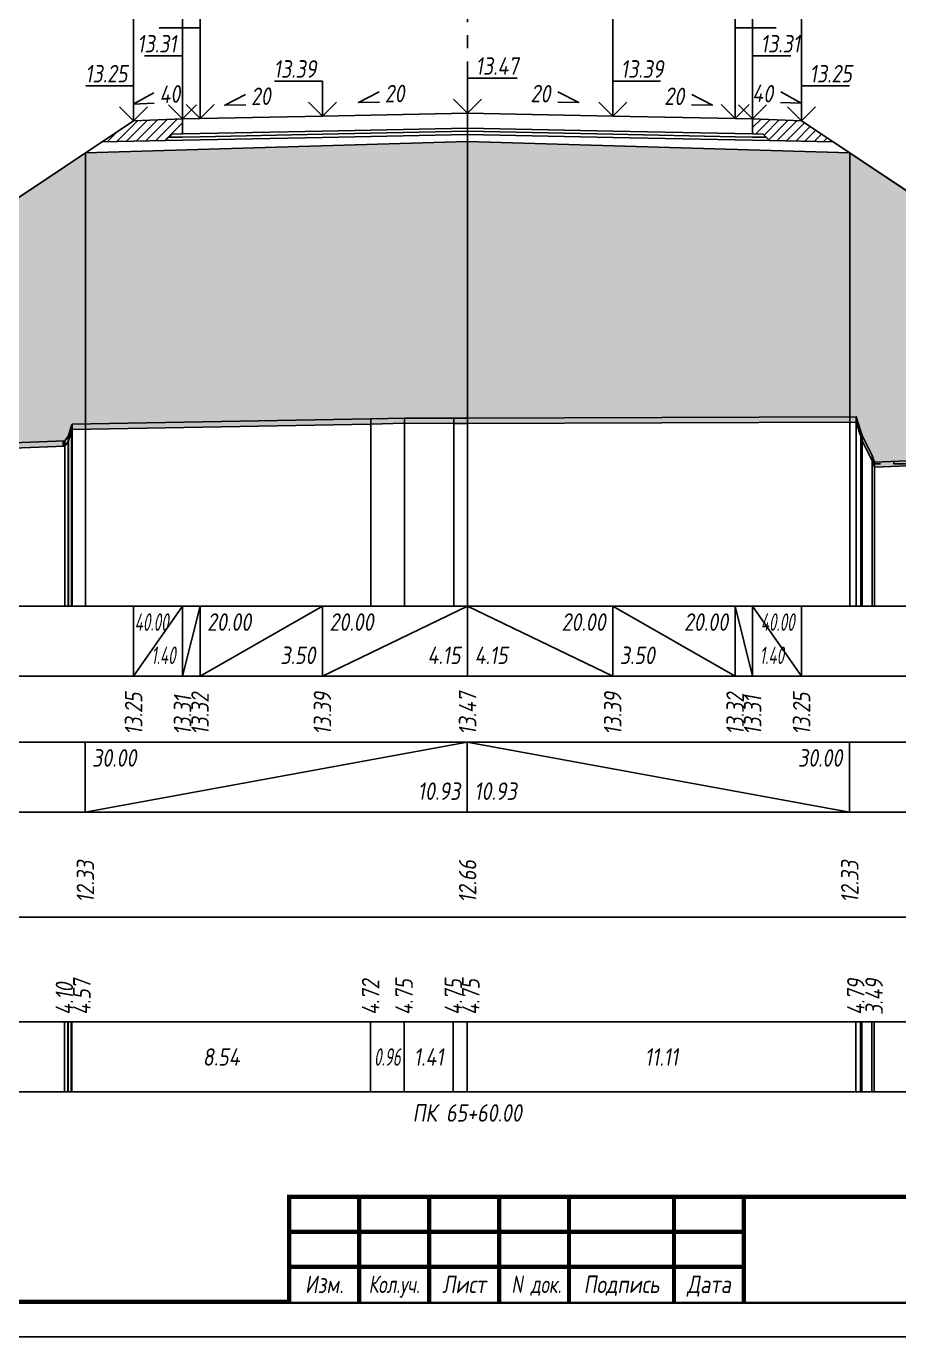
# Model space of a CAD drawing. Extents: x -717 to 1451, y -133302 to 233.
# Drawn here: x 162.3 to 287.1, y -103216.4 to -103029.1 of the extents above; entities that cross this region are included whole.
import ezdxf
from ezdxf.enums import TextEntityAlignment as Align

# ---------------------------------------------------------------- set-up
doc = ezdxf.new("R2010")
doc.units = 0
doc.linetypes.add('осевая2', pattern=[1.125, 0.75, -0.125, 0.125, -0.125])
for name, color, linetype in [('Зарамочное оформление', 7, 'Continuous'), ('Код_510', 7, 'Continuous'), ('Код_514', 1, 'Continuous'), ('Код_516', 1, 'Continuous'), ('Контур_0', 7, 'Continuous'), ('Контур_2521', 7, 'Continuous'), ('Контур_2564', 7, 'Continuous'), ('Контур_2660', 7, 'Continuous'), ('Контур_2665', 7, 'Continuous'), ('Контур_400', 7, 'Continuous'), ('Контур_508', 7, 'Continuous'), ('Контур_512', 7, 'Continuous'), ('Контур_513', 7, 'Continuous'), ('Контур_818', 7, 'Continuous'), ('Красный поперечник', 1, 'Continuous'), ('Объём_2501', 7, 'Continuous'), ('Объём_2564', 7, 'Continuous'), ('Объём_2660', 7, 'Continuous'), ('Объём_2661', 7, 'Continuous'), ('Объём_2665', 7, 'Continuous'), ('Объём_2666', 7, 'Continuous'), ('Ось', 1, 'осевая2'), ('Откосы', 7, 'Continuous'), ('Отметки покрытия', 7, 'Continuous'), ('Подписи поперечников', 7, 'Continuous'), ('Таблица', 7, 'Continuous'), ('Уклоны проезжей части', 7, 'Continuous'), ('Черный поперечник', 3, 'Continuous')]:
    doc.layers.add(name, color=color, linetype=linetype)
for name, color, linetype, true_color in [('Контур_2540', 2, 'Continuous', 0xffff00), ('Контур_2560', 2, 'Continuous', 0xffff00), ('Контур_2561', 7, 'Continuous', 0xff8040), ('Контур_2562', 3, 'Continuous', 0x00ff00), ('Контур_2563', 7, 'Continuous', 0xff8000), ('Контур_2570', 7, 'Continuous', 0x80ff00), ('Контур_2736', 4, 'Continuous', 0x00ffff), ('Контур_402', 7, 'Continuous', 0xff6464), ('Контур_703', 4, 'Continuous', 0x00ffff), ('Объём_2500', 7, 'Continuous', 0xc0c0c0), ('Объём_2520', 7, 'Continuous', 0x80ffff), ('Объём_2540', 2, 'Continuous', 0xffff00), ('Объём_2560', 2, 'Continuous', 0xffff00), ('Объём_2561', 7, 'Continuous', 0xff8040), ('Объём_2562', 3, 'Continuous', 0x00ff00), ('Объём_2563', 7, 'Continuous', 0xff8000), ('Объём_2570', 7, 'Continuous', 0x80ff00), ('Объём_2580', 3, 'Continuous', 0x00ff00), ('Объём_2600', 7, 'Continuous', 0x808000)]:
    doc.layers.add(name, color=color, linetype=linetype, true_color=true_color)
doc.styles.get("Standard").update_dxf_attribs({"font": 'txt', "height": 2.5})
doc.styles.add('М', font='romand.shx', dxfattribs={"width": 0.8, "oblique": 10, "height": 2.5})
doc.dimstyles.new('ISO-25', dxfattribs={"dimtxt": 2.5, "dimasz": 2.5, "dimexe": 1.25, "dimexo": 0.625, "dimtad": 1, "dimtxsty": 'Standard', "dimcen": 2.5, "dimadec": 0, "dimazin": 0, "dimtfac": 1, "dimtmove": 0, "dimatfit": 3, "dimfxl": 1, "dimarcsym": 0})
pattern_1 = [(0, (0, 0), (0, 6.985), [5.08, -1.905]), (90, (0, 0), (-6.985, 4e-16), [5.08, -1.905])]

# ---------------------------------------------------------------- blocks, each defined once
blk = doc.blocks.new('_Oblique')
at = {"color": 0, "linetype": 'ByBlock', "lineweight": -2}
blk.add_line((-0.5, -0.5), (0.5, 0.5), dxfattribs=at)
blk = doc.blocks.new('*D2082')
at = {"color": 0, "lineweight": -2, "transparency": 16777216}
for p, q in [((266.2, -103041.75), (266.2, -103017.31)), ((266.2, -103018.56), (273.2, -103018.56)), ((273.2, -103042.03), (273.2, -103017.31)), ((273.2, -103018.56), (283.09, -103018.56))]:
    blk.add_line(p, q, dxfattribs=at)
at = {"layer": 'Defpoints', "color": 0, "transparency": 16777216}
for p in [(273.2, -103018.56), (266.2, -103042.37), (273.2, -103042.65)]:
    blk.add_point(p, dxfattribs=at)
at = {"color": 0, "lineweight": -2, "transparency": 16777216, "rotation": 180}
blk.add_blockref('_Oblique', (266.2, -103018.56), dxfattribs=at)
at = {"color": 0, "lineweight": -2, "transparency": 16777216}
blk.add_blockref('_Oblique', (273.2, -103018.56), dxfattribs=at)
at = {"color": 0, "transparency": 16777216, "insert": (279.55, -103016.44), "char_height": 2.5, "width": 8.75, "attachment_point": 5, "style": 'М'}
blk.add_mtext('1,40', dxfattribs=at)
blk = doc.blocks.new('*D2083')
at = {"color": 0, "lineweight": -2, "transparency": 16777216}
for p, q in [((177.7, -103018.56), (168.31, -103018.56)), ((177.7, -103042.03), (177.7, -103017.31)), ((184.7, -103018.56), (177.7, -103018.56)), ((184.7, -103041.75), (184.7, -103017.31))]:
    blk.add_line(p, q, dxfattribs=at)
at = {"layer": 'Defpoints', "color": 0, "transparency": 16777216}
for p in [(184.7, -103018.56), (177.7, -103042.65), (184.7, -103042.37)]:
    blk.add_point(p, dxfattribs=at)
at = {"color": 0, "lineweight": -2, "transparency": 16777216, "rotation": 180}
blk.add_blockref('_Oblique', (177.7, -103018.56), dxfattribs=at)
at = {"color": 0, "lineweight": -2, "transparency": 16777216}
blk.add_blockref('_Oblique', (184.7, -103018.56), dxfattribs=at)
at = {"color": 0, "transparency": 16777216, "insert": (171.85, -103016.44), "char_height": 2.5, "width": 8.75, "attachment_point": 5, "style": 'М'}
blk.add_mtext('1,40', dxfattribs=at)
blk = doc.blocks.new('*D2084')
at = {"color": 0, "lineweight": -2, "transparency": 16777216}
for p, q in [((263.7, -103018.56), (252.49, -103018.56)), ((263.7, -103041.7), (263.7, -103017.31)), ((266.2, -103018.56), (263.7, -103018.56)), ((266.2, -103041.75), (266.2, -103017.31))]:
    blk.add_line(p, q, dxfattribs=at)
at = {"layer": 'Defpoints', "color": 0, "transparency": 16777216}
for p in [(266.2, -103018.56), (263.7, -103042.32), (266.2, -103042.37)]:
    blk.add_point(p, dxfattribs=at)
at = {"color": 0, "lineweight": -2, "transparency": 16777216, "rotation": 180}
blk.add_blockref('_Oblique', (263.7, -103018.56), dxfattribs=at)
at = {"color": 0, "lineweight": -2, "transparency": 16777216}
blk.add_blockref('_Oblique', (266.2, -103018.56), dxfattribs=at)
at = {"color": 0, "transparency": 16777216, "insert": (256.25, -103016.44), "char_height": 2.5, "width": 9.1667, "attachment_point": 5, "style": 'М'}
blk.add_mtext('0,50', dxfattribs=at)
blk = doc.blocks.new('*D2085')
at = {"color": 0, "lineweight": -2, "transparency": 16777216}
for p, q in [((184.7, -103041.75), (184.7, -103017.31)), ((184.7, -103018.56), (187.2, -103018.56)), ((187.2, -103041.7), (187.2, -103017.31)), ((187.2, -103018.56), (197.43, -103018.56))]:
    blk.add_line(p, q, dxfattribs=at)
at = {"layer": 'Defpoints', "color": 0, "transparency": 16777216}
for p in [(187.2, -103018.56), (184.7, -103042.37), (187.2, -103042.32)]:
    blk.add_point(p, dxfattribs=at)
at = {"color": 0, "lineweight": -2, "transparency": 16777216, "rotation": 180}
blk.add_blockref('_Oblique', (184.7, -103018.56), dxfattribs=at)
at = {"color": 0, "lineweight": -2, "transparency": 16777216}
blk.add_blockref('_Oblique', (187.2, -103018.56), dxfattribs=at)
at = {"color": 0, "transparency": 16777216, "insert": (193.66, -103016.44), "char_height": 2.5, "width": 9.1667, "attachment_point": 5, "style": 'М'}
blk.add_mtext('0,50', dxfattribs=at)
blk = doc.blocks.new('*D2086')
at = {"color": 0, "lineweight": -2, "transparency": 16777216}
for p, q in [((246.2, -103041.35), (246.2, -103013.31)), ((263.7, -103041.7), (263.7, -103013.31)), ((263.7, -103014.56), (246.2, -103014.56))]:
    blk.add_line(p, q, dxfattribs=at)
at = {"layer": 'Defpoints', "color": 0, "transparency": 16777216}
for p in [(246.2, -103014.56), (246.2, -103041.97), (263.7, -103042.32)]:
    blk.add_point(p, dxfattribs=at)
at = {"color": 0, "lineweight": -2, "transparency": 16777216, "rotation": 180}
blk.add_blockref('_Oblique', (246.2, -103014.56), dxfattribs=at)
at = {"color": 0, "lineweight": -2, "transparency": 16777216}
blk.add_blockref('_Oblique', (263.7, -103014.56), dxfattribs=at)
at = {"color": 0, "transparency": 16777216, "insert": (254.95, -103012.44), "char_height": 2.5, "width": 9.5833, "attachment_point": 5, "style": 'М'}
blk.add_mtext('3,50', dxfattribs=at)
blk = doc.blocks.new('*D2087')
at = {"color": 0, "lineweight": -2, "transparency": 16777216}
for p, q in [((263.7, -103041.7), (263.7, -103013.31)), ((273.2, -103042.03), (273.2, -103013.31)), ((273.2, -103014.56), (263.7, -103014.56))]:
    blk.add_line(p, q, dxfattribs=at)
at = {"layer": 'Defpoints', "color": 0, "transparency": 16777216}
for p in [(263.7, -103014.56), (263.7, -103042.32), (273.2, -103042.65)]:
    blk.add_point(p, dxfattribs=at)
at = {"color": 0, "lineweight": -2, "transparency": 16777216, "rotation": 180}
blk.add_blockref('_Oblique', (263.7, -103014.56), dxfattribs=at)
at = {"color": 0, "lineweight": -2, "transparency": 16777216}
blk.add_blockref('_Oblique', (273.2, -103014.56), dxfattribs=at)
at = {"color": 0, "transparency": 16777216, "insert": (268.45, -103012.44), "char_height": 2.5, "width": 8.75, "attachment_point": 5, "style": 'М'}
blk.add_mtext('1,90', dxfattribs=at)
blk = doc.blocks.new('*D2088')
at = {"color": 0, "lineweight": -2, "transparency": 16777216}
for p, q in [((177.7, -103042.03), (177.7, -103013.31)), ((187.2, -103041.7), (187.2, -103013.31)), ((177.7, -103014.56), (187.2, -103014.56))]:
    blk.add_line(p, q, dxfattribs=at)
at = {"layer": 'Defpoints', "color": 0, "transparency": 16777216}
for p in [(187.2, -103014.56), (177.7, -103042.65), (187.2, -103042.32)]:
    blk.add_point(p, dxfattribs=at)
at = {"color": 0, "lineweight": -2, "transparency": 16777216, "rotation": 180}
blk.add_blockref('_Oblique', (177.7, -103014.56), dxfattribs=at)
at = {"color": 0, "lineweight": -2, "transparency": 16777216}
blk.add_blockref('_Oblique', (187.2, -103014.56), dxfattribs=at)
at = {"color": 0, "transparency": 16777216, "insert": (182.45, -103012.44), "char_height": 2.5, "width": 8.75, "attachment_point": 5, "style": 'М'}
blk.add_mtext('1,90', dxfattribs=at)
blk = doc.blocks.new('*D2089')
at = {"color": 0, "lineweight": -2, "transparency": 16777216}
for p, q in [((177.7, -103042.03), (177.7, -103005.31)), ((273.2, -103042.03), (273.2, -103005.31)), ((177.7, -103006.56), (273.2, -103006.56))]:
    blk.add_line(p, q, dxfattribs=at)
at = {"layer": 'Defpoints', "color": 0, "transparency": 16777216}
for p in [(273.2, -103006.56), (177.7, -103042.65), (273.2, -103042.65)]:
    blk.add_point(p, dxfattribs=at)
at = {"color": 0, "lineweight": -2, "transparency": 16777216, "rotation": 180}
blk.add_blockref('_Oblique', (177.7, -103006.56), dxfattribs=at)
at = {"color": 0, "lineweight": -2, "transparency": 16777216}
blk.add_blockref('_Oblique', (273.2, -103006.56), dxfattribs=at)
at = {"color": 0, "transparency": 16777216, "insert": (225.45, -103004.44), "char_height": 2.5, "width": 10.4167, "attachment_point": 5, "style": 'М'}
blk.add_mtext('19,10', dxfattribs=at)
blk = doc.blocks.new('Штамп')
at = {"linetype": 'Continuous'}
blk.add_wipeout([(199.95, -411.25), (384.95, -411.25), (384.95, -426.25), (199.95, -426.25)], dxfattribs=at).dxf.layer = 'Зарамочное оформление'
at = {"layer": 'Зарамочное оформление', "linetype": 'Continuous', "lineweight": -3, "const_width": 0.6, "flags": 128}
for points in [[(199.95, -426.25), (199.95, -411.25), (384.95, -411.25)], [(209.95, -411.25), (209.95, -426.25)], [(219.95, -411.25), (219.95, -426.25)], [(229.95, -411.25), (229.95, -426.25)], [(239.95, -411.25), (239.95, -426.25)], [(254.95, -411.25), (254.95, -426.25)], [(264.95, -411.25), (264.95, -426.25)], [(374.95, -411.25), (374.95, -426.25)], [(199.95, -416.25), (264.95, -416.25)], [(374.95, -418.25), (384.95, -418.25)], [(199.95, -421.25), (264.95, -421.25)]]:
    blk.add_lwpolyline(points, dxfattribs=at)
at = {"linetype": 'Continuous', "insert": (319.95, -419.17), "char_height": 5, "width": 110, "attachment_point": 5, "style": 'М'}
blk.add_mtext('{\\Q10;\\W0.8;43/23-Р-ЗП2-1}', dxfattribs=at)
at = {"layer": 'Зарамочное оформление', "linetype": 'Continuous', "style": 'М', "oblique": 10}
for s, width, p in [('Лист', 0.8, (379.95, -414.66)), ('Изм.', 0.8, (204.95, -423.75)), ('Кол.уч.', 0.7, (214.95, -423.75)), ('Лист', 0.8, (224.95, -423.75)), ('N док.', 0.7, (235.28, -423.75)), ('Подпись', 0.8, (247.45, -423.75)), ('Дата', 0.8, (259.95, -423.75))]:
    blk.add_text(s, height=2.5, dxfattribs=dict(at, width=width)).set_placement(p, align=Align.MIDDLE_CENTER)
blk = doc.blocks.new('шифр')
blk.add_blockref('Штамп', (0, -102845))

msp = doc.modelspace()

# ---------------------------------------------------------------- hatches: boundary and pattern name
at = {"transparency": 33554681}
h = msp.add_hatch(dxfattribs=at)
h.set_pattern_fill('ANGLE', color=256)
h.set_pattern_definition(pattern_1)
h.paths.add_polyline_path([(225.448, -103085.846), (223.46, -103085.852), (216.42, -103085.835), (211.637, -103085.967), (168.922, -103086.723), (168.833, -103086.912), (168.387, -103088.34), (168.333, -103088.442), (167.856, -103089.115), (118.676, -103091.016), (111.265, -103091.569), (105, -103091.806), (105, -103091.056), (111.265, -103090.819), (118.676, -103090.266), (167.856, -103088.365), (168.333, -103087.692), (168.387, -103087.59), (168.833, -103086.162), (168.922, -103085.973), (211.637, -103085.217), (216.42, -103085.085), (223.46, -103085.102), (225.448, -103085.096)])
h = msp.add_hatch(dxfattribs=at)
h.set_pattern_fill('ANGLE', color=256)
h.set_pattern_definition(pattern_1)
h.paths.add_polyline_path([(343.318, -103090.087), (333.03, -103090.083), (316.221, -103090.785), (283.624, -103092.124), (283.283, -103091.195), (281.844, -103088.34), (281.675, -103087.741), (281.009, -103085.66), (225.448, -103085.846), (225.448, -103085.096), (281.009, -103084.91), (281.675, -103086.991), (281.844, -103087.59), (283.283, -103090.445), (283.624, -103091.374), (316.221, -103090.035), (333.03, -103089.333), (343.318, -103089.337)])
at = {"layer": 'Объём_2563'}
h = msp.add_hatch(dxfattribs=at)
h.set_pattern_fill('ANSI31', color=256, scale=0.3)
h.paths.add_polyline_path([(183.198, -103044.49), (184.698, -103044.46), (184.698, -103042.31), (177.698, -103042.59), (173.198, -103045.59), (182.28, -103045.409)])
h = msp.add_hatch(dxfattribs=at)
h.set_pattern_fill('ANSI31', color=256, scale=0.3)
h.paths.add_polyline_path([(267.698, -103044.49), (268.616, -103045.409), (277.698, -103045.59), (273.198, -103042.59), (266.198, -103042.31), (266.198, -103044.46)])
at = {"layer": 'Объём_2600'}
h = msp.add_hatch(dxfattribs=at)
h.set_pattern_fill('HONEY', color=5, scale=0.3)
h.paths.add_polyline_path([(167.856, -103089.115), (118.676, -103091.016), (111.265, -103091.569), (105, -103091.806), (105, -103091.056), (170.807, -103047.185), (225.448, -103045.545), (225.448, -103085.846), (223.46, -103085.852), (216.42, -103085.835), (211.637, -103085.967), (168.922, -103086.723), (168.833, -103086.912), (168.387, -103088.34), (168.333, -103088.442)])
h = msp.add_hatch(dxfattribs=at)
h.set_pattern_fill('HONEY', color=5, scale=0.3)
h.paths.add_polyline_path([(283.283, -103091.195), (281.844, -103088.34), (281.675, -103087.741), (281.009, -103085.66), (225.448, -103085.846), (225.448, -103045.545), (280.089, -103047.185), (343.318, -103089.337), (343.318, -103090.087), (333.03, -103090.083), (316.221, -103090.785), (283.624, -103092.124)])

# ---------------------------------------------------------------- linework, layer by layer
at = {"flags": 128}
msp.add_lwpolyline([(-30.054, -103216.421), (389.946, -103216.421), (389.946, -102919.421), (-30.054, -102919.421)], close=True, dxfattribs=at)
at = {"const_width": 0.6, "flags": 128}
msp.add_lwpolyline([(-10.054, -103211.421), (384.946, -103211.421), (384.946, -102924.421), (-10.054, -102924.421)], close=True, dxfattribs=at)
at = {"layer": 'Код_510'}
for p, q in [((167.802, -103181.421), (167.802, -103171.421)), ((168.279, -103181.421), (168.279, -103171.421)), ((168.333, -103181.421), (168.333, -103171.421)), ((168.778, -103181.421), (168.778, -103171.421)), ((168.867, -103181.421), (168.867, -103171.421)), ((211.583, -103181.421), (211.583, -103171.421)), ((216.366, -103181.421), (216.366, -103171.421)), ((223.406, -103181.421), (223.406, -103171.421)), ((225.394, -103181.421), (225.394, -103171.421)), ((280.955, -103181.421), (280.955, -103171.421)), ((281.621, -103181.421), (281.621, -103171.421)), ((281.79, -103181.421), (281.79, -103171.421)), ((283.228, -103181.421), (283.228, -103171.421)), ((283.57, -103181.421), (283.57, -103171.421))]:
    msp.add_line(p, q, dxfattribs=at)
at = {"layer": 'Код_514'}
for p, q in [((177.698, -103122), (177.698, -103112)), ((177.698, -103122), (184.698, -103112)), ((184.698, -103122), (184.698, -103112)), ((184.698, -103122), (187.198, -103112)), ((187.198, -103122), (187.198, -103112)), ((187.198, -103122), (204.698, -103112)), ((204.698, -103122), (204.698, -103112)), ((204.698, -103122), (225.448, -103112)), ((225.448, -103122), (225.448, -103112)), ((225.448, -103112), (246.198, -103122)), ((246.198, -103122), (246.198, -103112)), ((246.198, -103112), (263.698, -103122)), ((263.698, -103122), (263.698, -103112)), ((263.698, -103112), (266.198, -103122)), ((266.198, -103122), (266.198, -103112)), ((266.198, -103112), (273.198, -103122)), ((273.198, -103122), (273.198, -103112))]:
    msp.add_line(p, q, dxfattribs=at)
at = {"layer": 'Код_516'}
for p, q in [((170.752, -103141.421), (170.752, -103131.421)), ((170.752, -103141.421), (225.394, -103131.421)), ((225.394, -103141.421), (225.394, -103131.421)), ((225.394, -103131.421), (280.035, -103141.421)), ((280.035, -103141.421), (280.035, -103131.421))]:
    msp.add_line(p, q, dxfattribs=at)
at = {"layer": 'Контур_0', "flags": 128}
for points in [[(177.698, -103042.59), (105, -103091.056), (105, -103091.056), (105, -103091.056), (105, -103091.056), (105, -103091.056), (105, -103091.056), (105, -103091.056), (105, -103091.056), (105, -103091.056), (105, -103091.056), (105, -103091.056), (105, -103091.056), (105, -103091.056), (105, -103091.056), (105, -103091.056)], [(177.698, -103042.59), (105, -103091.056)], [(177.698, -103042.59), (177.698, -103042.59)], [(225.448, -103041.495), (204.698, -103041.91), (187.198, -103042.26), (187.198, -103042.26), (187.198, -103042.26), (187.198, -103042.26), (187.198, -103042.26), (184.698, -103042.31), (184.698, -103044.46), (187.198, -103044.41), (187.198, -103044.41), (187.198, -103044.41), (187.198, -103044.41), (187.198, -103044.41), (187.198, -103044.41), (204.698, -103044.06), (225.448, -103043.645), (225.448, -103041.495)], [(225.448, -103041.495), (246.198, -103041.91), (263.698, -103042.26), (263.698, -103042.26), (263.698, -103042.26), (263.698, -103042.26), (263.698, -103042.26), (263.698, -103042.26), (266.198, -103042.31), (266.198, -103044.46), (263.698, -103044.41), (263.698, -103044.41), (263.698, -103044.41), (263.698, -103044.41), (263.698, -103044.41), (263.698, -103044.41), (246.198, -103044.06), (225.448, -103043.645), (225.448, -103041.495)], [(273.198, -103042.59), (273.198, -103042.59)], [(273.198, -103042.59), (343.318, -103089.337), (343.318, -103089.337), (343.318, -103089.337), (343.318, -103089.337), (343.318, -103089.337), (343.318, -103089.337), (343.318, -103089.337), (343.318, -103089.337), (343.318, -103089.337), (343.318, -103089.337), (343.318, -103089.337), (343.318, -103089.337), (343.318, -103089.337), (343.318, -103089.337), (343.318, -103089.337)], [(273.198, -103042.59), (343.318, -103089.337)], [(173.198, -103045.59), (182.28, -103045.409), (183.198, -103044.49), (184.698, -103044.46)], [(225.448, -103043.645), (204.698, -103044.06), (187.198, -103044.41), (187.198, -103044.41), (187.198, -103044.41), (187.198, -103044.41), (187.198, -103044.41), (187.198, -103044.41), (184.698, -103044.46), (183.198, -103044.49), (182.28, -103045.409), (184.698, -103045.36), (187.198, -103045.31), (187.198, -103045.31), (187.198, -103045.31), (187.198, -103045.31), (187.198, -103045.31), (187.198, -103045.31), (204.698, -103044.96), (225.448, -103044.545), (225.448, -103043.645)], [(225.448, -103043.645), (246.198, -103044.06), (263.698, -103044.41), (263.698, -103044.41), (263.698, -103044.41), (263.698, -103044.41), (263.698, -103044.41), (263.698, -103044.41), (266.198, -103044.46), (267.698, -103044.49), (268.616, -103045.409), (266.198, -103045.36), (263.698, -103045.31), (263.698, -103045.31), (263.698, -103045.31), (263.698, -103045.31), (263.698, -103045.31), (263.698, -103045.31), (246.198, -103044.96), (225.448, -103044.545), (225.448, -103043.645)], [(266.198, -103044.46), (267.698, -103044.49), (268.616, -103045.409), (277.698, -103045.59)]]:
    msp.add_lwpolyline(points, dxfattribs=at)
at = {"layer": 'Контур_2521', "color": 250, "flags": 128}
for points in [[(225.448, -103044.095), (204.698, -103044.51), (187.198, -103044.86), (187.198, -103044.86), (187.198, -103044.86), (187.198, -103044.86), (187.198, -103044.86), (187.198, -103044.86), (184.698, -103044.91), (182.739, -103044.95)], [(225.448, -103044.095), (246.198, -103044.51), (263.698, -103044.86), (263.698, -103044.86), (263.698, -103044.86), (263.698, -103044.86), (263.698, -103044.86), (263.698, -103044.86), (266.198, -103044.91), (268.157, -103044.95)]]:
    msp.add_lwpolyline(points, dxfattribs=at)
at = {"layer": 'Контур_2540', "flags": 128}
for points in [[(204.698, -103044.96), (187.198, -103045.31), (184.698, -103045.36), (182.28, -103045.409), (173.198, -103045.59), (170.807, -103047.185), (225.448, -103045.545), (225.448, -103044.545), (204.698, -103044.96)], [(225.448, -103045.545), (280.089, -103047.185), (277.698, -103045.59), (268.616, -103045.409), (266.198, -103045.36), (263.698, -103045.31), (246.198, -103044.96), (225.448, -103044.545), (225.448, -103045.545)]]:
    msp.add_lwpolyline(points, dxfattribs=at)
at = {"layer": 'Контур_2560', "flags": 128}
for points in [[(177.698, -103042.59), (177.698, -103042.59), (177.698, -103042.59), (184.698, -103042.31)], [(266.198, -103042.31), (273.198, -103042.59), (273.198, -103042.59), (273.198, -103042.59)]]:
    msp.add_lwpolyline(points, dxfattribs=at)
at = {"layer": 'Контур_2561', "flags": 128}
for points in [[(184.698, -103042.31), (184.698, -103042.31), (177.698, -103042.59), (177.698, -103042.59), (184.698, -103042.31)], [(266.198, -103042.31), (266.198, -103042.31), (273.198, -103042.59), (273.198, -103042.59), (266.198, -103042.31)]]:
    msp.add_lwpolyline(points, dxfattribs=at)
at = {"layer": 'Контур_2562', "flags": 128}
for points in [[(177.698, -103042.59), (177.698, -103042.59), (177.698, -103042.59), (177.698, -103042.59), (177.698, -103042.59)], [(273.198, -103042.59), (273.198, -103042.59), (273.198, -103042.59), (273.198, -103042.59), (273.198, -103042.59)]]:
    msp.add_lwpolyline(points, dxfattribs=at)
at = {"layer": 'Контур_2563', "flags": 128}
for points in [[(183.198, -103044.49), (184.698, -103044.46), (184.698, -103042.31), (177.698, -103042.59), (173.198, -103045.59), (182.28, -103045.409), (183.198, -103044.49)], [(267.698, -103044.49), (268.616, -103045.409), (277.698, -103045.59), (273.198, -103042.59), (266.198, -103042.31), (266.198, -103044.46), (267.698, -103044.49)]]:
    msp.add_lwpolyline(points, dxfattribs=at)
at = {"layer": 'Контур_2564', "flags": 128}
for points in [[(177.698, -103042.59), (184.698, -103042.31)], [(266.198, -103042.31), (273.198, -103042.59)]]:
    msp.add_lwpolyline(points, dxfattribs=at)
at = {"layer": 'Контур_2570', "flags": 128}
msp.add_lwpolyline([(80, -103092.75), (111.265, -103091.569), (118.676, -103091.016), (167.856, -103089.115), (168.333, -103088.442), (168.387, -103088.34), (168.833, -103086.912), (168.922, -103086.723), (211.637, -103085.967), (216.42, -103085.835), (223.46, -103085.852), (225.448, -103085.846), (281.009, -103085.66), (281.675, -103087.741), (281.844, -103088.34), (283.283, -103091.195), (283.624, -103092.124), (316.221, -103090.785), (333.03, -103090.083), (348.255, -103090.089), (368.318, -103090.07)], dxfattribs=at)
at = {"layer": 'Контур_2660', "flags": 128}
for points in [[(170.807, -103047.185), (225.448, -103045.545)], [(225.448, -103045.545), (280.089, -103047.185)]]:
    msp.add_lwpolyline(points, dxfattribs=at)
at = {"layer": 'Контур_2665', "flags": 128}
for points in [[(177.698, -103042.59), (177.698, -103042.59)], [(273.198, -103042.59), (273.198, -103042.59)]]:
    msp.add_lwpolyline(points, dxfattribs=at)
at = {"layer": 'Контур_2736', "flags": 128}
for points in [[(177.698, -103042.59), (105, -103091.056)], [(273.198, -103042.59), (343.318, -103089.337)]]:
    msp.add_lwpolyline(points, dxfattribs=at)
at = {"layer": 'Контур_400', "flags": 128}
for points in [[(184.698, -103042.31), (187.198, -103042.26), (187.198, -103042.26), (187.198, -103042.26), (187.198, -103042.26), (187.198, -103042.26), (187.198, -103042.26), (204.698, -103041.91), (225.448, -103041.495)], [(225.448, -103041.495), (246.198, -103041.91), (263.698, -103042.26), (263.698, -103042.26), (263.698, -103042.26), (263.698, -103042.26), (263.698, -103042.26), (263.698, -103042.26), (266.198, -103042.31)]]:
    msp.add_lwpolyline(points, dxfattribs=at)
at = {"layer": 'Контур_402', "flags": 128}
msp.add_lwpolyline([(170.807, -103047.185), (225.448, -103045.545), (280.089, -103047.185)], dxfattribs=at)
at = {"layer": 'Контур_508', "flags": 128}
msp.add_lwpolyline([(105, -103091.056), (170.807, -103047.185), (225.448, -103045.545), (280.089, -103047.185), (343.318, -103089.337)], dxfattribs=at)
at = {"layer": 'Контур_512', "flags": 128}
msp.add_lwpolyline([(105, -103091.056), (170.807, -103047.185), (225.448, -103045.545), (280.089, -103047.185), (343.318, -103089.337)], dxfattribs=at)
at = {"layer": 'Контур_513', "flags": 128}
msp.add_lwpolyline([(105, -103091.056), (170.807, -103047.185), (225.448, -103045.545), (280.089, -103047.185), (343.318, -103089.337)], dxfattribs=at)
at = {"layer": 'Контур_703', "flags": 128}
for points in [[(177.698, -103042.59), (105, -103091.056)], [(273.198, -103042.59), (343.318, -103089.337)]]:
    msp.add_lwpolyline(points, dxfattribs=at)
at = {"layer": 'Контур_818', "flags": 128}
msp.add_lwpolyline([(105, -103091.806), (111.265, -103091.569), (118.676, -103091.016), (167.856, -103089.115), (168.333, -103088.442), (168.387, -103088.34), (168.833, -103086.912), (168.922, -103086.723), (211.637, -103085.967), (216.42, -103085.835), (223.46, -103085.852), (225.448, -103085.846), (281.009, -103085.66), (281.675, -103087.741), (281.844, -103088.34), (283.283, -103091.195), (283.624, -103092.124), (316.221, -103090.785), (333.03, -103090.083), (343.318, -103090.087)], dxfattribs=at)
at = {"layer": 'Красный поперечник'}
for p, q in [((105, -103091.056), (177.698, -103042.59)), ((177.698, -103042.59), (184.698, -103042.31)), ((184.698, -103042.31), (187.198, -103042.26)), ((187.198, -103042.26), (204.698, -103041.91)), ((204.698, -103041.91), (225.448, -103041.495)), ((225.448, -103041.495), (246.198, -103041.91)), ((246.198, -103041.91), (263.698, -103042.26)), ((263.698, -103042.26), (266.198, -103042.31)), ((266.198, -103042.31), (273.198, -103042.59)), ((273.198, -103042.59), (343.318, -103089.337)), ((225.448, -103045.545), (225.448, -103112)), ((170.807, -103047.185), (170.807, -103112)), ((280.089, -103047.185), (280.089, -103112))]:
    msp.add_line(p, q, dxfattribs=at)
at = {"layer": 'Объём_2500', "flags": 128}
for points in [[(225.448, -103041.495), (204.698, -103041.91), (187.198, -103042.26), (187.198, -103042.26), (187.198, -103042.26), (187.198, -103042.26), (187.198, -103042.26), (184.698, -103042.31), (184.698, -103044.46), (187.198, -103044.41), (187.198, -103044.41), (187.198, -103044.41), (187.198, -103044.41), (187.198, -103044.41), (187.198, -103044.41), (204.698, -103044.06), (225.448, -103043.645), (225.448, -103041.495)], [(225.448, -103041.495), (246.198, -103041.91), (263.698, -103042.26), (263.698, -103042.26), (263.698, -103042.26), (263.698, -103042.26), (263.698, -103042.26), (263.698, -103042.26), (266.198, -103042.31), (266.198, -103044.46), (263.698, -103044.41), (263.698, -103044.41), (263.698, -103044.41), (263.698, -103044.41), (263.698, -103044.41), (263.698, -103044.41), (246.198, -103044.06), (225.448, -103043.645), (225.448, -103041.495)]]:
    msp.add_lwpolyline(points, dxfattribs=at)
at = {"layer": 'Объём_2501', "flags": 128}
for points in [[(184.698, -103042.31), (187.198, -103042.26), (187.198, -103042.26), (187.198, -103042.26), (187.198, -103042.26), (187.198, -103042.26), (187.198, -103042.26), (204.698, -103041.91), (225.448, -103041.495)], [(225.448, -103041.495), (246.198, -103041.91), (263.698, -103042.26), (263.698, -103042.26), (263.698, -103042.26), (263.698, -103042.26), (263.698, -103042.26), (263.698, -103042.26), (266.198, -103042.31)]]:
    msp.add_lwpolyline(points, dxfattribs=at)
at = {"layer": 'Объём_2520', "color": 250, "flags": 128}
for points in [[(225.448, -103043.645), (204.698, -103044.06), (187.198, -103044.41), (187.198, -103044.41), (187.198, -103044.41), (187.198, -103044.41), (187.198, -103044.41), (187.198, -103044.41), (184.698, -103044.46), (183.198, -103044.49), (182.28, -103045.409), (184.698, -103045.36), (187.198, -103045.31), (187.198, -103045.31), (187.198, -103045.31), (187.198, -103045.31), (187.198, -103045.31), (187.198, -103045.31), (204.698, -103044.96), (225.448, -103044.545), (225.448, -103043.645)], [(225.448, -103043.645), (246.198, -103044.06), (263.698, -103044.41), (263.698, -103044.41), (263.698, -103044.41), (263.698, -103044.41), (263.698, -103044.41), (263.698, -103044.41), (266.198, -103044.46), (267.698, -103044.49), (268.616, -103045.409), (266.198, -103045.36), (263.698, -103045.31), (263.698, -103045.31), (263.698, -103045.31), (263.698, -103045.31), (263.698, -103045.31), (263.698, -103045.31), (246.198, -103044.96), (225.448, -103044.545), (225.448, -103043.645)]]:
    msp.add_lwpolyline(points, dxfattribs=at)
at = {"layer": 'Объём_2540', "flags": 128}
for points in [[(204.698, -103044.96), (187.198, -103045.31), (184.698, -103045.36), (182.28, -103045.409), (173.198, -103045.59), (170.807, -103047.185), (225.448, -103045.545), (225.448, -103044.545), (204.698, -103044.96)], [(225.448, -103045.545), (280.089, -103047.185), (277.698, -103045.59), (268.616, -103045.409), (266.198, -103045.36), (263.698, -103045.31), (246.198, -103044.96), (225.448, -103044.545), (225.448, -103045.545)]]:
    msp.add_lwpolyline(points, dxfattribs=at)
at = {"layer": 'Объём_2560', "flags": 128}
for points in [[(177.698, -103042.59), (177.698, -103042.59), (177.698, -103042.59), (184.698, -103042.31)], [(266.198, -103042.31), (273.198, -103042.59), (273.198, -103042.59), (273.198, -103042.59)]]:
    msp.add_lwpolyline(points, dxfattribs=at)
at = {"layer": 'Объём_2561', "flags": 128}
for points in [[(184.698, -103042.31), (184.698, -103042.31), (177.698, -103042.59), (177.698, -103042.59), (184.698, -103042.31)], [(266.198, -103042.31), (266.198, -103042.31), (273.198, -103042.59), (273.198, -103042.59), (266.198, -103042.31)]]:
    msp.add_lwpolyline(points, dxfattribs=at)
at = {"layer": 'Объём_2562', "flags": 128}
for points in [[(177.698, -103042.59), (177.698, -103042.59), (177.698, -103042.59), (177.698, -103042.59), (177.698, -103042.59)], [(273.198, -103042.59), (273.198, -103042.59), (273.198, -103042.59), (273.198, -103042.59), (273.198, -103042.59)]]:
    msp.add_lwpolyline(points, dxfattribs=at)
at = {"layer": 'Объём_2563', "color": 250, "flags": 128}
for points in [[(183.198, -103044.49), (184.698, -103044.46), (184.698, -103042.31), (177.698, -103042.59), (173.198, -103045.59), (182.28, -103045.409), (183.198, -103044.49)], [(267.698, -103044.49), (268.616, -103045.409), (277.698, -103045.59), (273.198, -103042.59), (266.198, -103042.31), (266.198, -103044.46), (267.698, -103044.49)]]:
    msp.add_lwpolyline(points, dxfattribs=at)
at = {"layer": 'Объём_2564', "flags": 128}
for points in [[(177.698, -103042.59), (184.698, -103042.31)], [(266.198, -103042.31), (273.198, -103042.59)]]:
    msp.add_lwpolyline(points, dxfattribs=at)
at = {"layer": 'Объём_2570', "flags": 128}
for points in [[(118.676, -103090.266), (167.856, -103088.365), (168.333, -103087.692), (168.387, -103087.59), (168.833, -103086.162), (168.922, -103085.973), (211.637, -103085.217), (216.42, -103085.085), (223.46, -103085.102), (225.448, -103085.096), (225.448, -103085.846), (225.448, -103085.846)], [(225.448, -103085.846), (223.46, -103085.852), (216.42, -103085.835), (211.637, -103085.967), (168.922, -103086.723), (168.833, -103086.912), (168.387, -103088.34), (168.333, -103088.442), (167.856, -103089.115), (118.676, -103091.016)], [(343.318, -103090.087), (333.03, -103090.083), (316.221, -103090.785), (283.624, -103092.124), (283.283, -103091.195), (281.844, -103088.34), (281.675, -103087.741), (281.009, -103085.66), (225.448, -103085.846), (225.448, -103085.096), (281.009, -103084.91), (281.675, -103086.991), (281.844, -103087.59), (283.283, -103090.445), (283.624, -103091.374), (316.221, -103090.035), (333.03, -103089.333), (343.318, -103089.337), (343.318, -103090.087), (343.318, -103090.087)]]:
    msp.add_lwpolyline(points, dxfattribs=at)
at = {"layer": 'Объём_2580', "flags": 128}
for points in [[(177.698, -103042.59), (177.698, -103042.59)], [(273.198, -103042.59), (273.198, -103042.59)]]:
    msp.add_lwpolyline(points, dxfattribs=at)
at = {"layer": 'Объём_2600', "color": 5, "flags": 128}
for points in [[(167.856, -103089.115), (118.676, -103091.016), (111.265, -103091.569), (105, -103091.806), (105, -103091.056), (170.807, -103047.185), (225.448, -103045.545), (225.448, -103085.846), (223.46, -103085.852), (216.42, -103085.835), (211.637, -103085.967), (168.922, -103086.723), (168.833, -103086.912), (168.387, -103088.34), (168.333, -103088.442), (167.856, -103089.115), (167.856, -103089.115)], [(283.283, -103091.195), (281.844, -103088.34), (281.675, -103087.741), (281.009, -103085.66), (225.448, -103085.846), (225.448, -103045.545), (280.089, -103047.185), (343.318, -103089.337), (343.318, -103090.087), (333.03, -103090.083), (316.221, -103090.785), (283.624, -103092.124), (283.283, -103091.195), (283.283, -103091.195)]]:
    msp.add_lwpolyline(points, dxfattribs=at)
at = {"layer": 'Объём_2660', "flags": 128}
for points in [[(170.807, -103047.185), (225.448, -103045.545)], [(225.448, -103045.545), (280.089, -103047.185)]]:
    msp.add_lwpolyline(points, dxfattribs=at)
at = {"layer": 'Объём_2661', "flags": 128}
for points in [[(177.698, -103042.59), (105, -103091.056)], [(273.198, -103042.59), (343.318, -103089.337)]]:
    msp.add_lwpolyline(points, dxfattribs=at)
at = {"layer": 'Объём_2665', "flags": 128}
for points in [[(177.698, -103042.59), (177.698, -103042.59)], [(273.198, -103042.59), (273.198, -103042.59)]]:
    msp.add_lwpolyline(points, dxfattribs=at)
at = {"layer": 'Объём_2666', "flags": 128}
for points in [[(177.698, -103042.59), (105, -103091.056)], [(273.198, -103042.59), (343.318, -103089.337)]]:
    msp.add_lwpolyline(points, dxfattribs=at)
at = {"layer": 'Ось', "ltscale": 15}
msp.add_line((225.448, -103095.971), (225.448, -103000.466), dxfattribs=at)
at = {"layer": 'Откосы', "color": 1, "flags": 128}
for points in [[(180.652, -103040.072), (177.654, -103040.192), (180.592, -103038.573)], [(193.722, -103040.319), (190.723, -103040.379), (193.692, -103038.819)], [(212.847, -103039.936), (209.848, -103039.996), (212.817, -103038.436)], [(238.336, -103039.936), (241.336, -103039.996), (238.366, -103038.436)], [(257.461, -103040.319), (260.461, -103040.379), (257.491, -103038.819)], [(270.163, -103039.958), (273.16, -103040.078), (270.223, -103038.459)]]:
    msp.add_lwpolyline(points, dxfattribs=at)
at = {"layer": 'Отметки покрытия', "color": 1}
for p, q in [((187.198, -103029.31), (181.348, -103029.31)), ((187.198, -103042.26), (187.198, -103029.31)), ((263.698, -103042.26), (263.698, -103029.31)), ((263.698, -103029.31), (269.548, -103029.31)), ((184.698, -103033.31), (179.248, -103033.31)), ((184.698, -103042.31), (184.698, -103033.31)), ((266.198, -103042.31), (266.198, -103033.31)), ((266.198, -103033.31), (271.648, -103033.31)), ((177.698, -103037.59), (170.848, -103037.59)), ((177.698, -103042.59), (177.698, -103037.59)), ((204.698, -103036.91), (197.848, -103036.91)), ((204.698, -103041.91), (204.698, -103036.91)), ((225.448, -103041.495), (225.448, -103036.495)), ((225.448, -103036.495), (232.548, -103036.495)), ((246.198, -103041.91), (246.198, -103036.91)), ((246.198, -103036.91), (253.048, -103036.91)), ((273.198, -103042.59), (273.198, -103037.59)), ((273.198, -103037.59), (280.048, -103037.59)), ((225.448, -103041.495), (223.448, -103039.495)), ((225.448, -103041.495), (227.448, -103039.495)), ((177.698, -103042.59), (175.698, -103040.59)), ((177.698, -103042.59), (179.698, -103040.59)), ((184.698, -103042.31), (182.698, -103040.31)), ((184.698, -103042.31), (186.698, -103040.31)), ((187.198, -103042.26), (185.198, -103040.26)), ((187.198, -103042.26), (189.198, -103040.26)), ((204.698, -103041.91), (202.698, -103039.91)), ((204.698, -103041.91), (206.698, -103039.91)), ((246.198, -103041.91), (244.198, -103039.91)), ((246.198, -103041.91), (248.198, -103039.91)), ((263.698, -103042.26), (261.698, -103040.26)), ((263.698, -103042.26), (265.698, -103040.26)), ((266.198, -103042.31), (264.198, -103040.31)), ((266.198, -103042.31), (268.198, -103040.31)), ((273.198, -103042.59), (271.198, -103040.59)), ((273.198, -103042.59), (275.198, -103040.59))]:
    msp.add_line(p, q, dxfattribs=at)
at = {"layer": 'Таблица'}
for p, q in [((80, -103112), (368.318, -103112)), ((80, -103122), (368.318, -103122)), ((80, -103131.421), (368.318, -103131.421)), ((79.946, -103141.421), (368.264, -103141.421)), ((79.946, -103156.421), (368.264, -103156.421)), ((79.946, -103171.421), (368.264, -103171.421)), ((79.946, -103181.421), (368.264, -103181.421))]:
    msp.add_line(p, q, dxfattribs=at)
at = {"layer": 'Черный поперечник', "color": 7}
for p, q in [((168.833, -103086.162), (168.833, -103112)), ((168.922, -103085.973), (168.922, -103112)), ((211.637, -103085.217), (211.637, -103112)), ((216.42, -103085.085), (216.42, -103112)), ((223.46, -103085.102), (223.46, -103112)), ((225.448, -103085.096), (225.448, -103112)), ((281.009, -103084.91), (281.009, -103112)), ((168.333, -103087.692), (168.333, -103112)), ((168.387, -103087.59), (168.387, -103112)), ((281.675, -103086.991), (281.675, -103112)), ((281.844, -103087.59), (281.844, -103112)), ((167.856, -103088.365), (167.856, -103112)), ((283.283, -103090.445), (283.283, -103112)), ((283.624, -103091.374), (283.624, -103112))]:
    msp.add_line(p, q, dxfattribs=at)
at = {"layer": 'Черный поперечник', "flags": 128}
msp.add_lwpolyline([(80, -103092), (111.265, -103090.819), (118.676, -103090.266), (167.856, -103088.365), (168.333, -103087.692), (168.387, -103087.59), (168.833, -103086.162), (168.922, -103085.973), (211.637, -103085.217), (216.42, -103085.085), (223.46, -103085.102), (225.448, -103085.096), (281.009, -103084.91), (281.675, -103086.991), (281.844, -103087.59), (283.283, -103090.445), (283.624, -103091.374), (316.221, -103090.035), (333.03, -103089.333), (348.255, -103089.339), (368.318, -103089.32)], dxfattribs=at)

# ---------------------------------------------------------------- texts
at = {"layer": 'Код_510', "style": 'М', "oblique": 10, "width": 0.8}
for s, p in [('4.57', (170.302, -103170.421)), ('4.75', (216.366, -103170.421)), ('4.75', (223.406, -103170.421)), ('4.75', (225.906, -103170.421)), ('4.79', (280.955, -103170.421)), ('3.49', (283.57, -103170.421)), ('4.10', (167.802, -103170.421)), ('4.72', (211.583, -103170.421))]:
    msp.add_text(s, height=2.5, rotation=90, dxfattribs=at).set_placement(p, align=Align.MIDDLE_LEFT)
at = {"layer": 'Код_510', "style": 'М', "oblique": 10}
for s, width, p in [('8.54', 0.8, (190.225, -103176.421)), ('0.96', 0.6, (213.974, -103176.421)), ('1.41', 0.8, (219.886, -103176.421)), ('11.11', 0.8, (253.174, -103176.421))]:
    msp.add_text(s, height=2.5, dxfattribs=dict(at, width=width)).set_placement(p, align=Align.MIDDLE_CENTER)
at = {"layer": 'Код_514', "style": 'М', "oblique": 10}
for s, width, p in [('40.00', 0.6, (177.838, -103113)), ('20.00', 0.8, (188.198, -103113)), ('20.00', 0.8, (205.698, -103113))]:
    msp.add_text(s, height=2.5, dxfattribs=dict(at, width=width)).set_placement(p, align=Align.TOP_LEFT)
for s, width, p in [('20.00', 0.8, (245.198, -103113)), ('20.00', 0.8, (262.698, -103113)), ('40.00', 0.6, (272.198, -103113))]:
    msp.add_text(s, height=2.5, dxfattribs=dict(at, width=width)).set_placement(p, align=Align.TOP_RIGHT)
for s, width, p in [('1.40', 0.6, (183.698, -103121)), ('3.50', 0.8, (203.698, -103121)), ('4.15', 0.8, (224.448, -103121))]:
    msp.add_text(s, height=2.5, dxfattribs=dict(at, width=width)).set_placement(p, align=Align.BOTTOM_RIGHT)
for s, width, p in [('4.15', 0.8, (226.448, -103121)), ('3.50', 0.8, (247.198, -103121)), ('1.40', 0.6, (267.198, -103121))]:
    msp.add_text(s, height=2.5, dxfattribs=dict(at, width=width)).set_placement(p, align=Align.BOTTOM_LEFT)
at = {"layer": 'Код_514', "style": 'М', "oblique": 10, "width": 0.8}
for s, p in [('13.25', (177.698, -103130.382)), ('13.31', (184.698, -103130.382)), ('13.32', (187.198, -103130.382)), ('13.39', (204.698, -103130.382)), ('13.47', (225.448, -103130.382)), ('13.39', (246.198, -103130.382)), ('13.32', (263.698, -103130.382)), ('13.31', (266.198, -103130.382)), ('13.25', (273.198, -103130.382))]:
    msp.add_text(s, height=2.5, rotation=90, dxfattribs=at).set_placement(p, align=Align.MIDDLE_LEFT)
at = {"layer": 'Код_516', "style": 'М', "oblique": 10, "width": 0.8}
msp.add_text('30.00', height=2.5, dxfattribs=at).set_placement((171.752, -103132.421), align=Align.TOP_LEFT)
msp.add_text('30.00', height=2.5, dxfattribs=at).set_placement((279.035, -103132.421), align=Align.TOP_RIGHT)
msp.add_text('10.93', height=2.5, dxfattribs=at).set_placement((224.394, -103140.421), align=Align.BOTTOM_RIGHT)
msp.add_text('10.93', height=2.5, dxfattribs=at).set_placement((226.394, -103140.421), align=Align.BOTTOM_LEFT)
for s, p in [('12.33', (170.807, -103154.371)), ('12.66', (225.448, -103154.371)), ('12.33', (280.089, -103154.371))]:
    msp.add_text(s, height=2.5, rotation=90, dxfattribs=at).set_placement(p, align=Align.MIDDLE_LEFT)
at = {"layer": 'Отметки покрытия', "color": 1, "style": 'М', "oblique": 10, "width": 0.8}
for s, p in [('13.31', (183.839, -103033.579)), ('13.39', (203.839, -103037.179)), ('13.25', (176.839, -103037.859))]:
    msp.add_text(s, height=2.5, dxfattribs=at).set_placement(p, align=Align.BOTTOM_RIGHT)
for s, p in [('13.31', (267.339, -103033.579)), ('13.47', (226.589, -103036.764)), ('13.39', (247.339, -103037.179)), ('13.25', (274.339, -103037.859))]:
    msp.add_text(s, height=2.5, dxfattribs=at).set_placement(p, align=Align.BOTTOM_LEFT)
at = {"layer": 'Подписи поперечников', "style": 'М', "oblique": 10, "width": 0.8}
msp.add_text('ПК 65+60.00', height=2.5, dxfattribs=at).set_placement((225.394, -103186.421), align=Align.BOTTOM_CENTER)
at = {"layer": 'Уклоны проезжей части', "color": 1, "style": 'М', "oblique": 10, "width": 0.8}
for s, rotation, p in [('40', 2.29061, (182.956, -103040.788)), ('20', 1.14576, (215.053, -103040.703)), ('20', 358.85423, (235.843, -103040.703)), ('40', 357.70938, (267.571, -103040.674)), ('20', 1.14576, (195.928, -103041.086)), ('20', 358.85423, (254.968, -103041.086))]:
    msp.add_text(s, height=2.5, rotation=rotation, dxfattribs=at).set_placement(p, align=Align.BOTTOM_CENTER)

# ---------------------------------------------------------------- dimensions: what is measured, and where the dimension line sits
at = {"color": 5}
for base, p2, picture, middle in [((273.198, -103006.558), (273.198, -103042.653), '*D2089', (225.448, -103004.445)), ((187.198, -103014.558), (187.198, -103042.323), '*D2088', (182.448, -103012.445))]:
    dim = msp.add_linear_dim(base=base, p1=(177.698, -103042.653), p2=p2, angle=180, dimstyle='ISO-25', override={"dimasz": 1, "dimlfac": 0.2, "dimzin": 0, "dimtxsty": 'М', "dimblk1": 'Oblique', "dimblk2": 'Oblique', "dimsah": 1}, dxfattribs=at)
    dim.commit()
    dim.dimension.update_dxf_attribs({"geometry": picture, "text_midpoint": middle})
for base, p1, p2, picture, middle in [((246.198, -103014.558), (263.698, -103042.323), (246.198, -103041.973), '*D2086', (254.948, -103012.445)), ((263.698, -103014.558), (273.198, -103042.653), (263.698, -103042.323), '*D2087', (268.448, -103012.445))]:
    dim = msp.add_linear_dim(base=base, p1=p1, p2=p2, dimstyle='ISO-25', override={"dimasz": 1, "dimlfac": 0.2, "dimzin": 0, "dimtxsty": 'М', "dimblk1": 'Oblique', "dimblk2": 'Oblique', "dimsah": 1}, dxfattribs=at)
    dim.commit()
    dim.dimension.update_dxf_attribs({"geometry": picture, "text_midpoint": middle})
for base, p1, p2, picture, middle in [((184.698, -103018.558), (177.698, -103042.653), (184.698, -103042.373), '*D2083', (171.85, -103018.558)), ((187.198, -103018.558), (184.698, -103042.373), (187.198, -103042.323), '*D2085', (193.664, -103018.558)), ((266.198, -103018.558), (263.698, -103042.323), (266.198, -103042.373), '*D2084', (256.247, -103018.558)), ((273.198, -103018.558), (266.198, -103042.373), (273.198, -103042.653), '*D2082', (279.549, -103018.558))]:
    dim = msp.add_linear_dim(base=base, p1=p1, p2=p2, angle=180, dimstyle='ISO-25', override={"dimasz": 1, "dimlfac": 0.2, "dimzin": 0, "dimtxsty": 'М', "dimblk1": 'Oblique', "dimblk2": 'Oblique', "dimsah": 1}, dxfattribs=at)
    dim.commit()
    dim.dimension.update_dxf_attribs({"geometry": picture, "text_midpoint": middle, "dimtype": 160})

# ---------------------------------------------------------------- next in the draw order: block references
msp.add_blockref('шифр', (0, 59.829))

doc.saveas('drawing.dxf')
